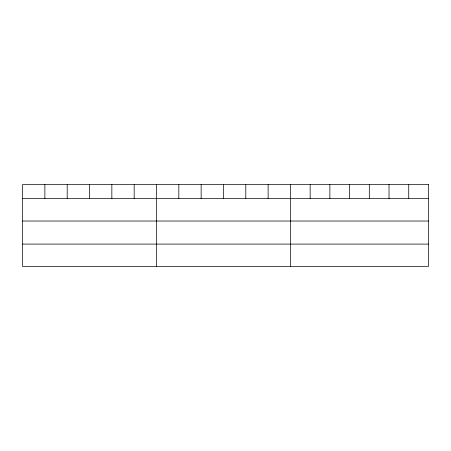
<?xml version="1.0" encoding="UTF-8"?>
<svg xmlns="http://www.w3.org/2000/svg" width="451" height="451" viewBox="0 0 451 451"><rect width="100%" height="100%" fill="white"/><g stroke="black" fill="none" stroke-linecap="round" stroke-linejoin="round"><path stroke-width="0.68" d="M22.55 198.643L428.45 198.643M22.55 221.029L428.45 221.029M22.55 244.092L428.45 244.092M408.736 184.521L408.736 198.643M389.021 184.521L389.021 198.643M369.307 184.521L369.307 198.643M349.587 184.521L349.587 198.643M329.873 184.521L329.873 198.643M310.158 184.521L310.158 198.643M290.444 184.521L290.444 266.479M268.12 184.521L268.12 198.643M245.795 184.521L245.795 198.643M223.47 184.521L223.47 198.643M201.146 184.521L201.146 198.643M178.821 184.521L178.821 198.643M156.497 184.521L156.497 266.479M134.172 184.521L134.172 198.643M111.848 184.521L111.848 198.643M89.523 184.521L89.523 198.643M67.199 184.521L67.199 198.643M44.874 184.521L44.874 198.643M428.45 184.521L22.55 184.521L22.55 266.479L428.45 266.479L428.45 184.521"/></g></svg>
